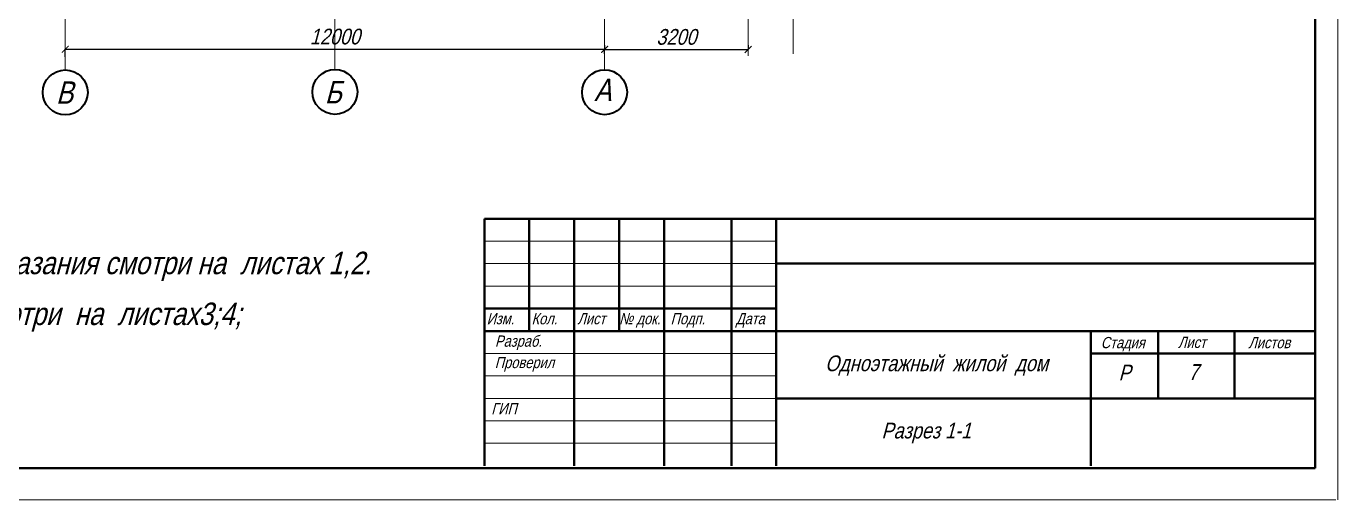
# Model space of a CAD drawing. Header units: millimetres. Extents: x -1570823 to -1042875, y 1331607 to 1425447.
# Drawn here: x -1168660 to -1139460, y 1387312 to 1397856 of the extents above; entities that cross this region are included whole.
import ezdxf

# ---------------------------------------------------------------- set-up
doc = ezdxf.new("R2010")
doc.units = ezdxf.units.MM
doc.linetypes.add('ACAD_ISO04W100', pattern=[30, 24, -3, 0, -3])
for name, color, linetype, lineweight in [('оси', 170, 'ACAD_ISO04W100', 15), ('Пр', 7, 'Continuous', 60), ('проект', 7, 'Continuous', 50), ('размер', 7, 'Continuous', 15), ('тонкая', 7, 'Continuous', 15)]:
    doc.layers.add(name, color=color, linetype=linetype, lineweight=lineweight)
doc.layers.add('разм', color=7, linetype='Continuous')
doc.styles.get("Standard").update_dxf_attribs({"font": 'ARIALN.TTF', "oblique": 15, "height": 350})
doc.dimstyles.new('100', dxfattribs={"dimtxt": 350, "dimasz": 150, "dimexe": 1.25, "dimexo": 100, "dimgap": 100, "dimtad": 1, "dimdec": 0, "dimrnd": 5, "dimtxsty": 'Standard', "dimblk": 'ARCHTICK', "dimcen": 250, "dimaunit": 1, "dimadec": 1, "dimazin": 0, "dimtfac": 1, "dimtdec": 0, "dimtmove": 0, "dimatfit": 3, "dimldrblk": 'NONE', "dimfxl": 1, "dimarcsym": 0})

# ---------------------------------------------------------------- blocks, each defined once
blk = doc.blocks.new('_ArchTick')
at = {"color": 0, "linetype": 'ByBlock', "lineweight": 0, "const_width": 0.15}
blk.add_lwpolyline([(-0.5, -0.5), (0.5, 0.5)], dxfattribs=at)
blk = doc.blocks.new('*D97')
at = {"layer": 'разм', "color": 0, "lineweight": -2, "ltscale": 25, "transparency": 16777216}
for p, q in [((-1155783, 1397432), (-1155783, 1397338)), ((-1155783, 1397337), (-1152587, 1397337)), ((-1152587, 1397437), (-1152587, 1397338))]:
    blk.add_line(p, q, dxfattribs=at)
at = {"layer": 'разм', "color": 0, "lineweight": -2, "ltscale": 25, "transparency": 16777216, "xscale": 150, "yscale": 150, "zscale": 150, "rotation": 180}
blk.add_blockref('_ArchTick', (-1155783, 1397337), dxfattribs=at)
at = {"layer": 'разм', "color": 0, "lineweight": -2, "ltscale": 25, "transparency": 16777216, "xscale": 150, "yscale": 150, "zscale": 150}
blk.add_blockref('_ArchTick', (-1152587, 1397337), dxfattribs=at)
at = {"layer": 'разм', "color": 0, "lineweight": 5, "ltscale": 25, "transparency": 16777216, "insert": (-1154185, 1397616), "char_height": 350, "attachment_point": 5}
blk.add_mtext('3200', dxfattribs=at)
blk = doc.blocks.new('_None')
blk = doc.blocks.new('*D98')
at = {"layer": 'разм', "color": 0, "lineweight": -2, "ltscale": 25, "transparency": 16777216}
for p, q in [((-1167792, 1397175), (-1167792, 1397345)), ((-1167792, 1397344), (-1155783, 1397344)), ((-1155783, 1397244), (-1155783, 1397343))]:
    blk.add_line(p, q, dxfattribs=at)
at = {"layer": 'разм', "color": 0, "lineweight": -2, "ltscale": 25, "transparency": 16777216, "xscale": 150, "yscale": 150, "zscale": 150, "rotation": 180}
blk.add_blockref('_ArchTick', (-1167792, 1397344), dxfattribs=at)
at = {"layer": 'разм', "color": 0, "lineweight": -2, "ltscale": 25, "transparency": 16777216, "xscale": 150, "yscale": 150, "zscale": 150}
blk.add_blockref('_ArchTick', (-1155783, 1397344), dxfattribs=at)
at = {"layer": 'разм', "color": 0, "lineweight": 5, "ltscale": 25, "transparency": 16777216, "insert": (-1161788, 1397623), "char_height": 350, "attachment_point": 5}
blk.add_mtext('12000', dxfattribs=at)

msp = doc.modelspace()

# ---------------------------------------------------------------- linework, layer by layer
at = {"lineweight": 0}
for p, q in [((-1158459.6, 1393069.2), (-1151959.6, 1393069.2)), ((-1158459.6, 1393069.2), (-1151959.6, 1393069.2)), ((-1158459.6, 1392569.2), (-1151959.6, 1392569.2)), ((-1158459.6, 1392569.2), (-1151959.6, 1392569.2)), ((-1158459.6, 1392069.2), (-1151959.6, 1392069.2)), ((-1158459.6, 1392069.2), (-1151959.6, 1392069.2)), ((-1158459.6, 1390569.2), (-1151959.6, 1390569.2)), ((-1158459.6, 1390569.2), (-1151959.6, 1390569.2)), ((-1158459.6, 1390069.2), (-1151959.6, 1390069.2)), ((-1158459.6, 1390069.2), (-1151959.6, 1390069.2)), ((-1158459.6, 1389569.2), (-1151959.6, 1389569.2)), ((-1158459.6, 1389569.2), (-1151959.6, 1389569.2)), ((-1158459.6, 1389069.2), (-1151959.6, 1389069.2)), ((-1158459.6, 1389069.2), (-1151959.6, 1389069.2)), ((-1158459.6, 1388569.2), (-1151959.6, 1388569.2)), ((-1158459.6, 1388569.2), (-1151959.6, 1388569.2))]:
    msp.add_line(p, q, dxfattribs=at)
at = {"lineweight": 15}
msp.add_line((-1155975.2, 1387311.9), (-1181459.6, 1387311.9), dxfattribs=at)
msp.add_line((-1155975.2, 1387311.9), (-1181459.6, 1387311.9), dxfattribs=at)
at = {"layer": 'оси', "lineweight": 15, "ltscale": 100}
for p, q in [((-1161786.5, 1396892.2), (-1161799.2, 1406558.1)), ((-1152585.9, 1397199.7), (-1152597.8, 1404234.3)), ((-1167791.9, 1396882.6), (-1167798.6, 1403418.7)), ((-1155782.8, 1396884.8), (-1155788.7, 1401431.6))]:
    msp.add_line(p, q, dxfattribs=at)
at = {"layer": 'Пр', "lineweight": 40}
for centre in [(-1167790.5, 1396382.6), (-1161786.5, 1396392.2), (-1155782.8, 1396384.8)]:
    msp.add_circle(centre, 500, dxfattribs=at)
at = {"layer": 'проект'}
for p, q in [((-1139959.6, 1416511.9), (-1139959.6, 1388011.9)), ((-1139959.6, 1416511.9), (-1139959.6, 1388011.9)), ((-1158459.6, 1388069.2), (-1158459.6, 1393569.2)), ((-1158459.6, 1393569.2), (-1139959.6, 1393569.2)), ((-1158459.6, 1388069.2), (-1158459.6, 1393569.2)), ((-1157459.6, 1391069.2), (-1157459.6, 1393569.2)), ((-1157459.6, 1391069.2), (-1157459.6, 1393569.2)), ((-1156459.6, 1388069.2), (-1156459.6, 1393569.2)), ((-1156459.6, 1388069.2), (-1156459.6, 1393569.2)), ((-1155459.6, 1391069.2), (-1155459.6, 1393569.2)), ((-1155459.6, 1391069.2), (-1155459.6, 1393569.2)), ((-1154459.6, 1388069.2), (-1154459.6, 1393569.2)), ((-1154459.6, 1388069.2), (-1154459.6, 1393569.2)), ((-1152959.6, 1388069.2), (-1152959.6, 1393569.2)), ((-1152959.6, 1388069.2), (-1152959.6, 1393569.2)), ((-1151959.6, 1388069.2), (-1151959.6, 1393569.2)), ((-1151959.6, 1388069.2), (-1151959.6, 1393569.2)), ((-1151959.6, 1392569.2), (-1139959.6, 1392569.2)), ((-1151959.6, 1392569.2), (-1139959.6, 1392569.2)), ((-1158459.6, 1391569.2), (-1151959.6, 1391569.2)), ((-1158459.6, 1391569.2), (-1151959.6, 1391569.2)), ((-1158459.6, 1391069.2), (-1151959.6, 1391069.2)), ((-1158459.6, 1391069.2), (-1151959.6, 1391069.2)), ((-1151959.6, 1391069.2), (-1139959.6, 1391069.2)), ((-1151959.6, 1391069.2), (-1139959.6, 1391069.2)), ((-1144959.6, 1388069.2), (-1144959.6, 1391069.2)), ((-1144959.6, 1388069.2), (-1144959.6, 1391069.2)), ((-1143459.6, 1389569.2), (-1143459.6, 1391069.2)), ((-1143459.6, 1389569.2), (-1143459.6, 1391069.2)), ((-1141759.6, 1389569.2), (-1141759.6, 1391069.2)), ((-1141759.6, 1389569.2), (-1141759.6, 1391069.2)), ((-1144959.6, 1390569.2), (-1139959.6, 1390569.2)), ((-1144959.6, 1390569.2), (-1139959.6, 1390569.2)), ((-1151959.6, 1389569.2), (-1139959.6, 1389569.2)), ((-1151959.6, 1389569.2), (-1139959.6, 1389569.2)), ((-1139959.6, 1388011.9), (-1179459.6, 1388011.9)), ((-1139959.6, 1388011.9), (-1179459.6, 1388011.9))]:
    msp.add_line(p, q, dxfattribs=at)
at = {"layer": 'разм', "lineweight": 5, "ltscale": 25}
msp.add_line((-1151585.9, 1399306.1), (-1151585.9, 1397237.4), dxfattribs=at)
at = {"layer": 'размер'}
for p, q in [((-1139459.6, 1417011.9), (-1139459.6, 1387311.9)), ((-1139459.6, 1417011.9), (-1139459.6, 1387311.9)), ((-1139500.2, 1387311.9), (-1181459.6, 1387311.9)), ((-1139500.2, 1387311.9), (-1181459.6, 1387311.9))]:
    msp.add_line(p, q, dxfattribs=at)

# ---------------------------------------------------------------- texts
at = {"oblique": 15}
for s, p in [('Изм.', (-1158408.7, 1391219.6)), ('Изм.', (-1158408.7, 1391219.6)), ('Кол.', (-1157408.7, 1391219.6)), ('Кол.', (-1157408.7, 1391219.6)), ('Лист', (-1156387.3, 1391219.6)), ('Лист', (-1156387.3, 1391219.6)), ('№ док.', (-1155459, 1391219.6)), ('№ док.', (-1155459, 1391219.6)), ('Подп.', (-1154313.2, 1391219.6)), ('Подп.', (-1154313.2, 1391219.6)), ('Дата', (-1152859.6, 1391219.6)), ('Дата', (-1152859.6, 1391219.6)), ('Разраб.', (-1158223.9, 1390719.6)), ('Разраб.', (-1158223.9, 1390719.6)), ('Стадия', (-1144735.5, 1390686.4)), ('Стадия', (-1144735.5, 1390686.4)), ('Лист', (-1143018.5, 1390691.1)), ('Лист', (-1143018.5, 1390691.1)), ('Листов', (-1141450.1, 1390686.4)), ('Листов', (-1141450.1, 1390686.4))]:
    msp.add_text(s, height=250, dxfattribs=at).set_placement(p)
at = {"lineweight": 70, "oblique": 15}
msp.add_text('Проверил', height=250, dxfattribs=at).set_placement((-1158228.3, 1390242.9))
msp.add_text('Проверил', height=250, dxfattribs=at).set_placement((-1158228.3, 1390242.9))
at = {"layer": 'Пр', "lineweight": 15, "oblique": 15}
for s, p in [('А', (-1156016.2, 1396188.1)), ('В', (-1167998.2, 1396128.1)), ('Б', (-1162013.6, 1396136.1))]:
    msp.add_text(s, height=500, dxfattribs=at).set_placement(p)
at = {"layer": 'проект', "lineweight": 5, "ltscale": 25, "oblique": 15}
msp.add_text('7', height=350, dxfattribs=at).set_placement((-1142783.3, 1389981.8))
at = {"layer": 'разм', "lineweight": 5, "ltscale": 25, "oblique": 15}
msp.add_text('Разрез 1-1', height=350, dxfattribs=at).set_placement((-1149618.7, 1388677.1))
at = {"layer": 'размер', "oblique": 15}
for s, height, p in [('1. Общие  указания смотри на  листах 1,2.', 500, (-1172294.2, 1392334.5)), ('Одноэтажный  жилой  дом', 350, (-1150873.7, 1390175.2)), ('Одноэтажный  жилой  дом', 350, (-1150873.7, 1390175.2)), ('Р', 350, (-1144339.1, 1389969.1)), ('Р', 350, (-1144339.1, 1389969.1)), ('.', 350, (-1146176.9, 1390168.8)), ('.', 350, (-1146176.9, 1390168.8)), ('ГИП', 250, (-1158304.3, 1389216.7)), ('ГИП', 250, (-1158304.3, 1389216.7))]:
    msp.add_text(s, height=height, dxfattribs=at).set_placement(p)
at = {"layer": 'тонкая', "oblique": 15}
msp.add_text('2 Планы  смотри  на  листах3;4;', height=500, dxfattribs=at).set_placement((-1172406.6, 1391202.4))

# ---------------------------------------------------------------- dimensions: what is measured, and where the dimension line sits
at = {"layer": 'разм', "lineweight": 5, "ltscale": 25}
for base, p1, p2, text, picture, middle in [((-1155783.4, 1397343.9), (-1167792.1, 1397075.4), (-1155783.4, 1397343.9), '12000', '*D98', (-1161787.7, 1397622.6)), ((-1152587.3, 1397337.1), (-1155783.2, 1397331.7), (-1152587.3, 1397337.1), '3200', '*D97', (-1154185.3, 1397615.8))]:
    dim = msp.add_linear_dim(base=base, p1=p1, p2=p2, text=text, dimstyle='100', dxfattribs=at)
    dim.commit()
    dim.dimension.update_dxf_attribs({"geometry": picture, "text_midpoint": middle})

doc.saveas('drawing.dxf')
